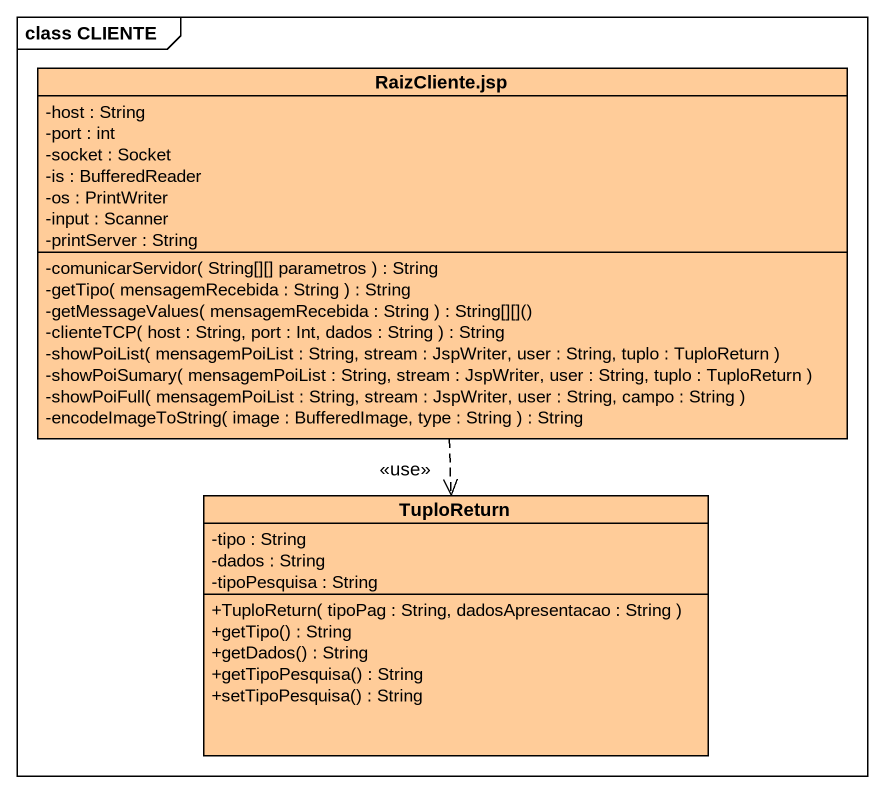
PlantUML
@startuml
mainframe class CLIENTE
hide circle
hide empty members
skinparam classAttributeIconSize 0
class "RaizCliente.jsp" as RaizCliente_jsp #FFCC99 {
  -host : String
  -port : int
  -socket : Socket
  -is : BufferedReader
  -os : PrintWriter
  -input : Scanner
  -printServer : String
  -comunicarServidor( String[][] parametros ) : String
  -getTipo( mensagemRecebida : String ) : String
  -getMessageValues( mensagemRecebida : String ) : String[][]()
  -clienteTCP( host : String, port : Int, dados : String ) : String
  -showPoiList( mensagemPoiList : String, stream : JspWriter, user : String, tuplo : TuploReturn )
  -showPoiSumary( mensagemPoiList : String, stream : JspWriter, user : String, tuplo : TuploReturn )
  -showPoiFull( mensagemPoiList : String, stream : JspWriter, user : String, campo : String )
  -encodeImageToString( image : BufferedImage, type : String ) : String
}
class TuploReturn #FFCC99 {
  -tipo : String
  -dados : String
  -tipoPesquisa : String
  +TuploReturn( tipoPag : String, dadosApresentacao : String )
  +getTipo() : String
  +getDados() : String
  +getTipoPesquisa() : String
  +setTipoPesquisa() : String
}
RaizCliente_jsp ..> TuploReturn : <<use>>
@enduml
